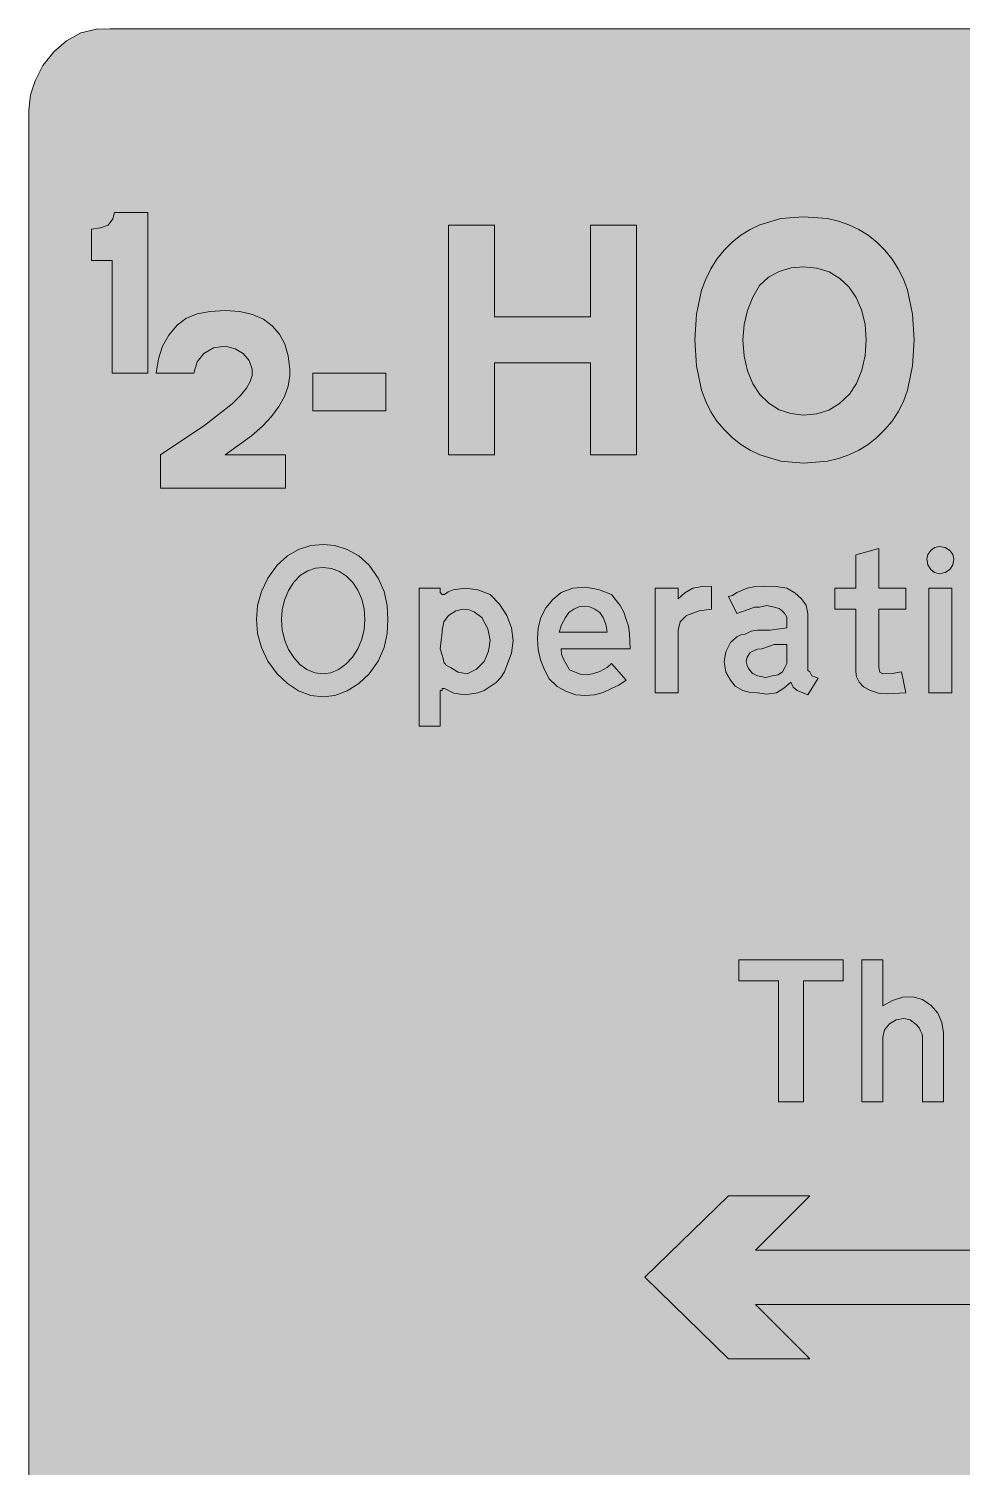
# Model space of a CAD drawing. Header units: metres. Extents: x 10 to 559, y 12 to 260.
# Drawn here: x 10.3 to 90.7, y 136.1 to 260.1 of the extents above; entities that cross this region are included whole.
import ezdxf

# ---------------------------------------------------------------- set-up
doc = ezdxf.new("R2010")
doc.units = ezdxf.units.M
for name, color, linetype, true_color in [('FILL_BLACK_000000', 7, 'Continuous', 0x000000), ('FILL_YELLOW_FFFF00', 7, 'Continuous', 0xffff00), ('STROKE_BLACK_000000', 7, 'Continuous', 0x000000)]:
    doc.layers.add(name, color=color, linetype=linetype, true_color=true_color)

msp = doc.modelspace()

# ---------------------------------------------------------------- hatches: boundary and pattern name
at = {"layer": 'FILL_BLACK_000000', "true_color": 0x000000}
h = msp.add_hatch(color=7, dxfattribs=at)
h.dxf.hatch_style = 1
h.paths.add_polyline_path([(17.46, 230.4), (17.46, 240.12), (15.66, 240.12), (15.66, 242.82), (16.45, 242.93), (17.1, 243.18), (17.5, 243.72), (17.64, 244.26), (20.52, 244.26), (20.52, 230.4), (17.46, 230.4)])
h = msp.add_hatch(color=7, dxfattribs=at)
h.dxf.hatch_style = 1
h.paths.add_polyline_path([(54.54, 235.26), (58.68, 235.26), (58.68, 243.18), (62.64, 243.18), (62.64, 223.38), (58.68, 223.38), (58.68, 231.3), (50.4, 231.3), (50.4, 223.38), (46.44, 223.38), (46.44, 243.18), (50.4, 243.18), (50.4, 235.26), (54.54, 235.26)])
h = msp.add_hatch(color=7, dxfattribs=at)
h.dxf.hatch_style = 1
h.paths.add_polyline_path([(80.05, 243.51), (80.95, 243.2), (81.81, 242.8), (82.61, 242.31), (83.36, 241.71), (84.06, 241.02), (84.69, 240.24), (85.21, 239.41), (85.65, 238.51), (85.99, 237.56), (86.44, 235.5), (86.58, 233.28), (86.44, 231.03), (85.99, 228.94), (85.65, 227.97), (85.21, 227.08), (84.69, 226.26), (84.06, 225.54), (83.36, 224.85), (82.61, 224.25), (81.81, 223.76), (80.95, 223.36), (80.05, 223.05), (79.1, 222.83), (77.04, 222.66), (75.09, 222.83), (73.28, 223.36), (72.44, 223.76), (71.65, 224.25), (70.9, 224.85), (70.2, 225.54), (69.57, 226.26), (69.05, 227.08), (68.61, 227.97), (68.26, 228.94), (67.82, 231.03), (67.68, 233.28), (67.82, 235.5), (68.26, 237.56), (68.61, 238.51), (69.05, 239.41), (69.57, 240.24), (70.2, 241.02), (70.9, 241.71), (71.65, 242.31), (72.44, 242.8), (73.28, 243.2), (75.09, 243.73), (77.04, 243.9), (79.1, 243.73), (80.05, 243.51)])
h.paths.add_polyline_path([(82.05, 235.86), (81.59, 236.93), (80.95, 237.85), (80.17, 238.58), (79.25, 239.13), (78.2, 239.46), (77.04, 239.58), (75.97, 239.48), (74.95, 239.18), (74.03, 238.67), (73.26, 237.96), (72.66, 236.95), (72.2, 235.82), (71.92, 234.59), (71.82, 233.28), (71.92, 231.86), (72.21, 230.6), (72.66, 229.49), (73.28, 228.56), (74.04, 227.81), (74.93, 227.26), (75.94, 226.92), (77.04, 226.8), (78.19, 226.9), (79.22, 227.23), (80.15, 227.79), (81, 228.6), (81.6, 229.53), (82.06, 230.67), (82.34, 231.94), (82.44, 233.28), (82.34, 234.64), (82.05, 235.86)], flags=16)
h = msp.add_hatch(color=7, dxfattribs=at)
h.dxf.hatch_style = 1
h.paths.add_polyline_path([(32.4, 223.38), (32.4, 220.5), (21.6, 220.5), (21.6, 223.38), (25.44, 225.92), (27.79, 227.75), (28.52, 228.47), (29.02, 229.1), (29.33, 229.68), (29.52, 230.22), (29.52, 230.76), (29.26, 231.5), (28.75, 232.09), (28.05, 232.51), (27.18, 232.74), (26.18, 232.58), (25.36, 232.11), (24.78, 231.37), (24.48, 230.4), (21.24, 230.4), (21.45, 231.65), (21.8, 232.74), (22.33, 233.69), (23.04, 234.54), (23.81, 235.12), (24.77, 235.51), (25.9, 235.73), (27.18, 235.8), (28.45, 235.72), (29.55, 235.47), (30.48, 235.06), (31.25, 234.5), (31.86, 233.78), (32.32, 232.91), (32.62, 231.91), (32.76, 230.76), (32.76, 230.22), (32.61, 229.29), (32.29, 228.39), (31.82, 227.52), (31.18, 226.67), (30.4, 225.83), (29.47, 225.01), (27.18, 223.38), (32.4, 223.38)])
h = msp.add_hatch(color=7, dxfattribs=at)
h.dxf.hatch_style = 1
h.paths.add_polyline_path([(41.04, 230.4), (41.04, 227.16), (34.74, 227.16), (34.74, 230.4), (41.04, 230.4)])
h = msp.add_hatch(color=7, dxfattribs=at)
h.dxf.hatch_style = 1
h.paths.add_polyline_path([(37.69, 215.21), (38.7, 214.65), (39.6, 213.84), (40.38, 212.73), (40.88, 211.57), (41.14, 210.37), (41.22, 209.16), (41.14, 207.95), (40.88, 206.75), (40.38, 205.59), (39.6, 204.48), (38.7, 203.64), (37.69, 203.02), (36.64, 202.63), (35.64, 202.5), (34.57, 202.63), (33.52, 203.02), (32.55, 203.64), (31.68, 204.48), (30.87, 205.59), (30.31, 206.75), (29.98, 207.95), (29.88, 209.16), (29.98, 210.37), (30.31, 211.57), (30.87, 212.73), (31.68, 213.84), (32.55, 214.65), (33.52, 215.21), (34.57, 215.54), (35.64, 215.64), (36.64, 215.54), (37.69, 215.21)])
h.paths.add_polyline_path([(34.31, 213.37), (33.69, 212.98), (33.12, 212.4), (32.65, 211.67), (32.31, 210.85), (32.11, 210), (32.04, 209.16), (32.11, 208.24), (32.32, 207.37), (32.66, 206.57), (33.1, 205.88), (33.63, 205.3), (34.24, 204.86), (34.92, 204.58), (35.64, 204.48), (36.31, 204.58), (36.97, 204.86), (37.59, 205.32), (38.16, 205.92), (38.63, 206.65), (38.97, 207.47), (39.17, 208.32), (39.24, 209.16), (39.17, 210.08), (38.96, 210.93), (38.62, 211.69), (38.18, 212.36), (37.65, 212.9), (37.04, 213.31), (36.36, 213.57), (35.64, 213.66), (34.97, 213.59), (34.31, 213.37)], flags=16)
h = msp.add_hatch(color=7, dxfattribs=at)
h.dxf.hatch_style = 1
h.paths.add_polyline_path([(83.63, 204.62), (83.88, 204.48), (84.69, 204.5), (85.5, 204.66), (85.86, 202.86), (84.26, 202.75), (83.51, 202.83), (82.8, 203.04), (82.22, 203.37), (81.83, 203.78), (81.61, 204.23), (81.54, 204.66), (81.54, 210.06), (79.74, 210.06), (79.74, 211.86), (81.54, 211.86), (81.54, 214.74), (83.52, 215.28), (83.52, 211.86), (85.86, 211.86), (85.86, 210.06), (83.52, 210.06), (83.52, 205.02), (83.63, 204.62)])
h = msp.add_hatch(color=7, dxfattribs=at)
h.dxf.hatch_style = 1
h.paths.add_polyline_path([(89.9, 213.88), (89.64, 213.48), (89.24, 213.22), (88.74, 213.12), (88.34, 213.22), (88, 213.48), (87.75, 213.88), (87.66, 214.38), (87.75, 214.78), (88, 215.12), (88.34, 215.37), (88.74, 215.46), (89.24, 215.37), (89.64, 215.12), (89.9, 214.78), (90, 214.38), (89.9, 213.88)])
h = msp.add_hatch(color=7, dxfattribs=at)
h.dxf.hatch_style = 1
h.paths.add_polyline_path([(46.84, 211.73), (47.88, 211.86), (48.96, 211.73), (50.04, 211.32), (50.83, 210.49), (51.48, 209.52), (51.88, 208.44), (52.02, 207.36), (51.88, 206.28), (51.48, 205.2), (51.28, 204.67), (50.96, 204.17), (50.54, 203.73), (50.04, 203.4), (49.5, 203.06), (48.96, 202.84), (47.88, 202.68), (46.91, 202.82), (46.08, 203.22), (45.9, 203.22), (45.9, 203.04), (45.72, 203.04), (45.72, 199.98), (43.92, 199.98), (43.92, 211.86), (45.72, 211.86), (45.72, 211.5), (45.9, 211.32), (46.08, 211.32), (46.41, 211.56), (46.84, 211.73)])
h.paths.add_polyline_path([(45.9, 208.26), (45.9, 208.08), (45.72, 206.64), (45.9, 206.1), (46.06, 205.43), (46.28, 205.19), (46.62, 205.02), (47.27, 204.62), (48.06, 204.48), (48.85, 204.89), (49.5, 205.56), (49.9, 206.43), (50.02, 207.38), (49.83, 208.37), (49.32, 209.34), (48.64, 209.84), (48.21, 210), (47.7, 210.06), (47.07, 209.93), (46.44, 209.52), (46.03, 208.96), (45.9, 208.26)], flags=16)
h = msp.add_hatch(color=7, dxfattribs=at)
h.dxf.hatch_style = 1
h.paths.add_polyline_path([(55.8, 203.4), (55.12, 204.05), (54.72, 204.84), (54.38, 205.68), (54.18, 206.57), (54.11, 207.5), (54.18, 208.44), (54.41, 209.35), (54.83, 210.17), (55.42, 210.9), (56.16, 211.5), (57.16, 211.88), (58.25, 211.95), (59.37, 211.75), (60.48, 211.32), (61.24, 210.38), (61.54, 209.8), (61.74, 209.16), (61.95, 208.59), (62.05, 207.97), (62.1, 206.64), (56.16, 206.64), (56.18, 206.19), (56.34, 205.74), (56.88, 204.84), (57.8, 204.46), (58.32, 204.41), (58.86, 204.48), (59.49, 204.68), (60.12, 205.02), (60.48, 205.38), (61.74, 203.94), (61.11, 203.51), (60.48, 203.22), (59.77, 202.88), (59.02, 202.68), (58.23, 202.61), (57.42, 202.68), (56.61, 202.97), (55.8, 203.4)])
h.paths.add_polyline_path([(60.01, 208.78), (59.76, 209.34), (59.47, 209.77), (59.04, 210.06), (58.61, 210.26), (58.14, 210.33), (57.67, 210.26), (57.24, 210.06), (56.81, 209.77), (56.52, 209.34), (56.18, 208.71), (55.98, 208.08), (60.12, 208.08), (60.01, 208.78)], flags=16)
h = msp.add_hatch(color=7, dxfattribs=at)
h.dxf.hatch_style = 1
h.paths.add_polyline_path([(66.8, 211.48), (67.5, 211.86), (68.31, 212.02), (69.12, 212.04), (69.12, 210.06), (68.04, 209.93), (66.96, 209.52), (66.42, 208.98), (66.24, 208.26), (66.24, 202.86), (64.26, 202.86), (64.26, 211.86), (66.24, 211.86), (66.24, 210.96), (66.8, 211.48)])
h = msp.add_hatch(color=7, dxfattribs=at)
h.dxf.hatch_style = 1
h.paths.add_polyline_path([(71.28, 211.5), (72.18, 211.86), (72.9, 212.02), (73.62, 212.04), (74.68, 212.02), (75.6, 211.86), (76.3, 211.48), (76.86, 210.96), (77.26, 210.4), (77.4, 209.7), (77.4, 207.9), (77.4, 205.02), (77.42, 204.77), (77.58, 204.66), (77.76, 204.3), (78.3, 204.12), (77.4, 202.68), (76.5, 203.04), (76.16, 203.33), (75.96, 203.76), (75.33, 203.24), (74.7, 202.86), (73.89, 202.73), (73.08, 202.86), (72.45, 202.88), (71.82, 203.04), (71.14, 203.42), (70.74, 203.94), (70.33, 204.62), (70.2, 205.56), (70.33, 206.37), (70.74, 207.18), (71.3, 207.68), (71.63, 207.84), (72, 207.9), (72.54, 208.15), (73.08, 208.26), (74.16, 208.26), (75.6, 208.44), (75.6, 208.8), (75.6, 209.34), (75.49, 209.61), (75.24, 209.88), (74.95, 210.13), (74.52, 210.24), (73.89, 210.38), (73.26, 210.24), (72.81, 210.22), (72.36, 210.06), (71.28, 209.7), (70.56, 211.14), (70.92, 211.25), (71.28, 211.5)])
h.paths.add_polyline_path([(74.34, 204.3), (74.86, 204.41), (75.24, 204.66), (75.42, 205.02), (75.6, 205.38), (75.6, 207), (74.52, 207), (73.44, 206.64), (73.08, 206.62), (72.72, 206.46), (72.45, 206.33), (72.18, 205.92), (72.11, 205.56), (72.18, 205.2), (72.29, 204.93), (72.54, 204.66), (72.63, 204.5), (72.72, 204.48), (73.08, 204.3), (73.78, 204.17), (74.34, 204.3)], flags=16)
h = msp.add_hatch(color=7, dxfattribs=at)
h.dxf.hatch_style = 1
h.paths.add_polyline_path([(89.82, 211.86), (89.82, 202.86), (87.84, 202.86), (87.84, 211.86), (89.82, 211.86)])
h = msp.add_hatch(color=7, dxfattribs=at)
h.dxf.hatch_style = 1
h.paths.add_polyline_path([(80.46, 178.02), (77.04, 178.02), (77.04, 167.58), (74.88, 167.58), (74.88, 178.02), (71.46, 178.02), (71.46, 179.82), (80.46, 179.82), (80.46, 178.02)])
h = msp.add_hatch(color=7, dxfattribs=at)
h.dxf.hatch_style = 1
h.paths.add_polyline_path([(84.72, 176.32), (85.59, 176.6), (86.46, 176.64), (87.3, 176.4), (88.04, 175.9), (88.61, 175.23), (88.97, 174.43), (89.1, 173.52), (89.1, 167.58), (87.3, 167.58), (87.3, 173.16), (87.28, 173.43), (87.12, 173.7), (87.01, 173.97), (86.76, 174.24), (86.22, 174.64), (85.68, 174.78), (85.02, 174.65), (84.44, 174.31), (84.03, 173.79), (83.88, 173.16), (83.88, 167.58), (82.08, 167.58), (82.08, 179.82), (83.88, 179.82), (83.88, 175.86), (84.72, 176.32)])
h = msp.add_hatch(color=7, dxfattribs=at)
h.dxf.hatch_style = 1
h.paths.add_polyline_path([(506.34, 154.8), (506.34, 150.12), (72.9, 150.12), (77.58, 145.44), (70.56, 145.44), (63.36, 152.46), (70.56, 159.48), (77.58, 159.48), (72.9, 154.8), (506.34, 154.8)])
at = {"layer": 'FILL_YELLOW_FFFF00', "true_color": 0xffff00}
h = msp.add_hatch(color=7, dxfattribs=at)
h.dxf.hatch_style = 1
h.paths.add_polyline_path([(553.76, 259.97), (555.08, 259.58), (556.32, 258.96), (557.46, 258.12), (558.3, 256.98), (558.92, 255.74), (559.31, 254.42), (559.44, 253.08), (559.44, 19.26), (559.31, 17.91), (558.9, 16.56), (558.25, 15.32), (557.46, 14.22), (556.29, 13.28), (555.01, 12.6), (553.69, 12.2), (552.42, 12.06), (17.28, 12.06), (16.04, 12.2), (14.78, 12.6), (13.56, 13.28), (12.42, 14.22), (11.48, 15.36), (10.8, 16.61), (10.4, 17.92), (10.26, 19.26), (10.26, 253.08), (10.4, 254.41), (10.8, 255.6), (11.48, 256.93), (12.42, 258.12), (13.52, 259.07), (14.76, 259.74), (16.09, 260.06), (17.28, 260.1), (552.42, 260.1), (553.76, 259.97)])

# ---------------------------------------------------------------- linework, layer by layer
at = {"layer": 'FILL_BLACK_000000', "lineweight": 0, "true_color": 0x000000}
for points in [[(17.46, 230.4), (17.46, 240.12), (15.66, 240.12), (15.66, 242.82), (16.45, 242.93), (17.1, 243.18), (17.5, 243.72), (17.64, 244.26), (20.52, 244.26), (20.52, 230.4)], [(54.54, 235.26), (58.68, 235.26), (58.68, 243.18), (62.64, 243.18), (62.64, 223.38), (58.68, 223.38), (58.68, 231.3), (50.4, 231.3), (50.4, 223.38), (46.44, 223.38), (46.44, 243.18), (50.4, 243.18), (50.4, 235.26)], [(80.05, 243.51), (80.95, 243.2), (81.81, 242.8), (82.61, 242.31), (83.36, 241.71), (84.06, 241.02), (84.69, 240.24), (85.21, 239.41), (85.65, 238.51), (85.99, 237.56), (86.44, 235.5), (86.58, 233.28), (86.44, 231.03), (85.99, 228.94), (85.65, 227.97), (85.21, 227.08), (84.69, 226.26), (84.06, 225.54), (83.36, 224.85), (82.61, 224.25), (81.81, 223.76), (80.95, 223.36), (80.05, 223.05), (79.1, 222.83), (77.04, 222.66), (75.09, 222.83), (73.28, 223.36), (72.44, 223.76), (71.65, 224.25), (70.9, 224.85), (70.2, 225.54), (69.57, 226.26), (69.05, 227.08), (68.61, 227.97), (68.26, 228.94), (67.82, 231.03), (67.68, 233.28), (67.82, 235.5), (68.26, 237.56), (68.61, 238.51), (69.05, 239.41), (69.57, 240.24), (70.2, 241.02), (70.9, 241.71), (71.65, 242.31), (72.44, 242.8), (73.28, 243.2), (75.09, 243.73), (77.04, 243.9), (79.1, 243.73)], [(82.05, 235.86), (81.59, 236.93), (80.95, 237.85), (80.17, 238.58), (79.25, 239.13), (78.2, 239.46), (77.04, 239.58), (75.97, 239.48), (74.95, 239.18), (74.03, 238.67), (73.26, 237.96), (72.66, 236.95), (72.2, 235.82), (71.92, 234.59), (71.82, 233.28), (71.92, 231.86), (72.21, 230.6), (72.66, 229.49), (73.28, 228.56), (74.04, 227.81), (74.93, 227.26), (75.94, 226.92), (77.04, 226.8), (78.19, 226.9), (79.22, 227.23), (80.15, 227.79), (81, 228.6), (81.6, 229.53), (82.06, 230.67), (82.34, 231.94), (82.44, 233.28), (82.34, 234.64)], [(32.4, 223.38), (32.4, 220.5), (21.6, 220.5), (21.6, 223.38), (25.44, 225.92), (27.79, 227.75), (28.52, 228.47), (29.02, 229.1), (29.33, 229.68), (29.52, 230.22), (29.52, 230.76), (29.26, 231.5), (28.75, 232.09), (28.05, 232.51), (27.18, 232.74), (26.18, 232.58), (25.36, 232.11), (24.78, 231.37), (24.48, 230.4), (21.24, 230.4), (21.45, 231.65), (21.8, 232.74), (22.33, 233.69), (23.04, 234.54), (23.81, 235.12), (24.77, 235.51), (25.9, 235.73), (27.18, 235.8), (28.45, 235.72), (29.55, 235.47), (30.48, 235.06), (31.25, 234.5), (31.86, 233.78), (32.32, 232.91), (32.62, 231.91), (32.76, 230.76), (32.76, 230.22), (32.61, 229.29), (32.29, 228.39), (31.82, 227.52), (31.18, 226.67), (30.4, 225.83), (29.47, 225.01), (27.18, 223.38)], [(41.04, 230.4), (41.04, 227.16), (34.74, 227.16), (34.74, 230.4)], [(37.69, 215.21), (38.7, 214.65), (39.6, 213.84), (40.38, 212.73), (40.88, 211.57), (41.14, 210.37), (41.22, 209.16), (41.14, 207.95), (40.88, 206.75), (40.38, 205.59), (39.6, 204.48), (38.7, 203.64), (37.69, 203.02), (36.64, 202.63), (35.64, 202.5), (34.57, 202.63), (33.52, 203.02), (32.55, 203.64), (31.68, 204.48), (30.87, 205.59), (30.31, 206.75), (29.98, 207.95), (29.88, 209.16), (29.98, 210.37), (30.31, 211.57), (30.87, 212.73), (31.68, 213.84), (32.55, 214.65), (33.52, 215.21), (34.57, 215.54), (35.64, 215.64), (36.64, 215.54)], [(83.63, 204.62), (83.88, 204.48), (84.69, 204.5), (85.5, 204.66), (85.86, 202.86), (84.26, 202.75), (83.51, 202.83), (82.8, 203.04), (82.22, 203.37), (81.83, 203.78), (81.61, 204.23), (81.54, 204.66), (81.54, 210.06), (79.74, 210.06), (79.74, 211.86), (81.54, 211.86), (81.54, 214.74), (83.52, 215.28), (83.52, 211.86), (85.86, 211.86), (85.86, 210.06), (83.52, 210.06), (83.52, 205.02)], [(89.9, 213.88), (89.64, 213.48), (89.24, 213.22), (88.74, 213.12), (88.34, 213.22), (88, 213.48), (87.75, 213.88), (87.66, 214.38), (87.75, 214.78), (88, 215.12), (88.34, 215.37), (88.74, 215.46), (89.24, 215.37), (89.64, 215.12), (89.9, 214.78), (90, 214.38)], [(34.31, 213.37), (33.69, 212.98), (33.12, 212.4), (32.65, 211.67), (32.31, 210.85), (32.11, 210), (32.04, 209.16), (32.11, 208.24), (32.32, 207.37), (32.66, 206.57), (33.1, 205.88), (33.63, 205.3), (34.24, 204.86), (34.92, 204.58), (35.64, 204.48), (36.31, 204.58), (36.97, 204.86), (37.59, 205.32), (38.16, 205.92), (38.63, 206.65), (38.97, 207.47), (39.17, 208.32), (39.24, 209.16), (39.17, 210.08), (38.96, 210.93), (38.62, 211.69), (38.18, 212.36), (37.65, 212.9), (37.04, 213.31), (36.36, 213.57), (35.64, 213.66), (34.97, 213.59)], [(46.84, 211.73), (47.88, 211.86), (48.96, 211.73), (50.04, 211.32), (50.83, 210.49), (51.48, 209.52), (51.88, 208.44), (52.02, 207.36), (51.88, 206.28), (51.48, 205.2), (51.28, 204.67), (50.96, 204.17), (50.54, 203.73), (50.04, 203.4), (49.5, 203.06), (48.96, 202.84), (47.88, 202.68), (46.91, 202.82), (46.08, 203.22), (45.9, 203.22), (45.9, 203.04), (45.72, 203.04), (45.72, 199.98), (43.92, 199.98), (43.92, 211.86), (45.72, 211.86), (45.72, 211.5), (45.9, 211.32), (46.08, 211.32), (46.41, 211.56)], [(55.8, 203.4), (55.12, 204.05), (54.72, 204.84), (54.38, 205.68), (54.18, 206.57), (54.11, 207.5), (54.18, 208.44), (54.41, 209.35), (54.83, 210.17), (55.42, 210.9), (56.16, 211.5), (57.16, 211.88), (58.25, 211.95), (59.37, 211.75), (60.48, 211.32), (61.24, 210.38), (61.54, 209.8), (61.74, 209.16), (61.95, 208.59), (62.05, 207.97), (62.1, 206.64), (56.16, 206.64), (56.18, 206.19), (56.34, 205.74), (56.88, 204.84), (57.8, 204.46), (58.32, 204.41), (58.86, 204.48), (59.49, 204.68), (60.12, 205.02), (60.48, 205.38), (61.74, 203.94), (61.11, 203.51), (60.48, 203.22), (59.77, 202.88), (59.02, 202.68), (58.23, 202.61), (57.42, 202.68), (56.61, 202.97)], [(66.8, 211.48), (67.5, 211.86), (68.31, 212.02), (69.12, 212.04), (69.12, 210.06), (68.04, 209.93), (66.96, 209.52), (66.42, 208.98), (66.24, 208.26), (66.24, 202.86), (64.26, 202.86), (64.26, 211.86), (66.24, 211.86), (66.24, 210.96)], [(71.28, 211.5), (72.18, 211.86), (72.9, 212.02), (73.62, 212.04), (74.68, 212.02), (75.6, 211.86), (76.3, 211.48), (76.86, 210.96), (77.26, 210.4), (77.4, 209.7), (77.4, 207.9), (77.4, 205.02), (77.42, 204.77), (77.58, 204.66), (77.76, 204.3), (78.3, 204.12), (77.4, 202.68), (76.5, 203.04), (76.16, 203.33), (75.96, 203.76), (75.33, 203.24), (74.7, 202.86), (73.89, 202.73), (73.08, 202.86), (72.45, 202.88), (71.82, 203.04), (71.14, 203.42), (70.74, 203.94), (70.33, 204.62), (70.2, 205.56), (70.33, 206.37), (70.74, 207.18), (71.3, 207.68), (71.63, 207.84), (72, 207.9), (72.54, 208.15), (73.08, 208.26), (74.16, 208.26), (75.6, 208.44), (75.6, 208.8), (75.6, 209.34), (75.49, 209.61), (75.24, 209.88), (74.95, 210.13), (74.52, 210.24), (73.89, 210.38), (73.26, 210.24), (72.81, 210.22), (72.36, 210.06), (71.28, 209.7), (70.56, 211.14), (70.92, 211.25)], [(89.82, 211.86), (89.82, 202.86), (87.84, 202.86), (87.84, 211.86)], [(45.9, 208.26), (45.9, 208.08), (45.72, 206.64), (45.9, 206.1), (46.06, 205.43), (46.28, 205.19), (46.62, 205.02), (47.27, 204.62), (48.06, 204.48), (48.85, 204.89), (49.5, 205.56), (49.9, 206.43), (50.02, 207.38), (49.83, 208.37), (49.32, 209.34), (48.64, 209.84), (48.21, 210), (47.7, 210.06), (47.07, 209.93), (46.44, 209.52), (46.03, 208.96)], [(60.01, 208.78), (59.76, 209.34), (59.47, 209.77), (59.04, 210.06), (58.61, 210.26), (58.14, 210.33), (57.67, 210.26), (57.24, 210.06), (56.81, 209.77), (56.52, 209.34), (56.18, 208.71), (55.98, 208.08), (60.12, 208.08)], [(74.34, 204.3), (74.86, 204.41), (75.24, 204.66), (75.42, 205.02), (75.6, 205.38), (75.6, 207), (74.52, 207), (73.44, 206.64), (73.08, 206.62), (72.72, 206.46), (72.45, 206.33), (72.18, 205.92), (72.11, 205.56), (72.18, 205.2), (72.29, 204.93), (72.54, 204.66), (72.63, 204.5), (72.72, 204.48), (73.08, 204.3), (73.78, 204.17)], [(80.46, 178.02), (77.04, 178.02), (77.04, 167.58), (74.88, 167.58), (74.88, 178.02), (71.46, 178.02), (71.46, 179.82), (80.46, 179.82)], [(84.72, 176.32), (85.59, 176.6), (86.46, 176.64), (87.3, 176.4), (88.04, 175.9), (88.61, 175.23), (88.97, 174.43), (89.1, 173.52), (89.1, 167.58), (87.3, 167.58), (87.3, 173.16), (87.28, 173.43), (87.12, 173.7), (87.01, 173.97), (86.76, 174.24), (86.22, 174.64), (85.68, 174.78), (85.02, 174.65), (84.44, 174.31), (84.03, 173.79), (83.88, 173.16), (83.88, 167.58), (82.08, 167.58), (82.08, 179.82), (83.88, 179.82), (83.88, 175.86)], [(506.34, 154.8), (506.34, 150.12), (72.9, 150.12), (77.58, 145.44), (70.56, 145.44), (63.36, 152.46), (70.56, 159.48), (77.58, 159.48), (72.9, 154.8)]]:
    msp.add_lwpolyline(points, close=True, dxfattribs=at)
at = {"layer": 'FILL_YELLOW_FFFF00', "lineweight": 0, "true_color": 0xffff00}
msp.add_lwpolyline([(552.42, 12.06), (17.28, 12.06), (16.04, 12.2), (14.78, 12.6), (13.56, 13.28), (12.42, 14.22), (11.48, 15.36), (10.8, 16.61), (10.4, 17.92), (10.26, 19.26), (10.26, 253.08), (10.4, 254.41), (10.8, 255.6), (11.48, 256.93), (12.42, 258.12), (13.52, 259.07), (14.76, 259.74), (16.09, 260.06), (17.28, 260.1), (552.42, 260.1)], dxfattribs=at)
at = {"layer": 'STROKE_BLACK_000000', "lineweight": 0, "true_color": 0x000000}
msp.add_lwpolyline([(45.72, 211.86), (45.72, 211.5)], dxfattribs=at)

doc.saveas('drawing.dxf')
